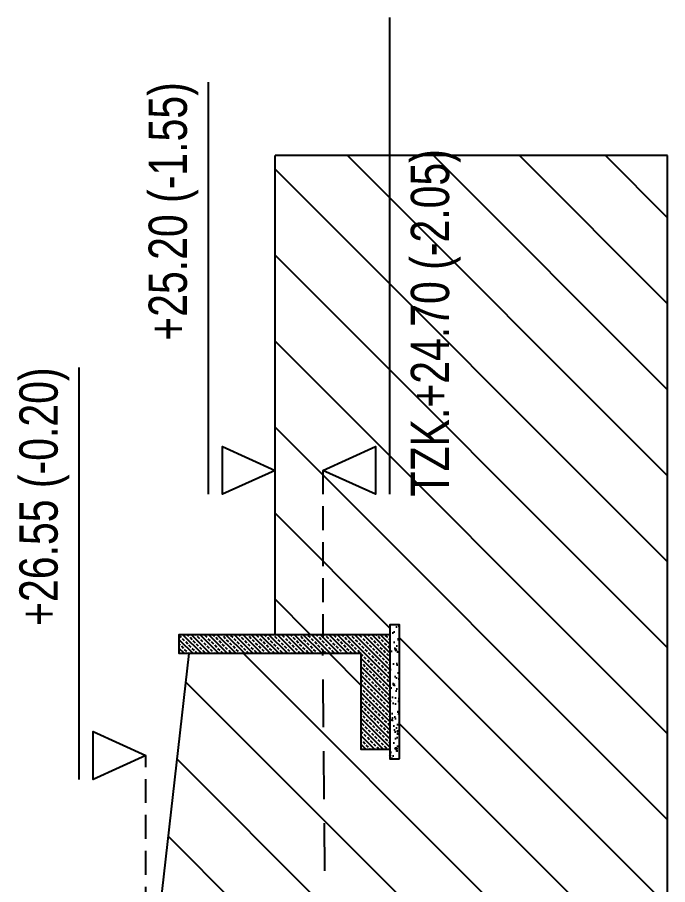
# Model space of a CAD drawing. Header units: centimetres. Extents: x 26569 to 160723, y -3143 to 14565.
# Drawn here: x 46176.9 to 46516.5, y 3397.8 to 3850.6 of the extents above; entities that cross this region are included whole.
import ezdxf

# ---------------------------------------------------------------- set-up
doc = ezdxf.new("R2010")
doc.units = ezdxf.units.CM
doc.header["$LTSCALE"] = 100
doc.linetypes.add('HIDDEN2', pattern=[0.1875, 0.125, -0.0625])
for name, color, linetype in [('A-ANNO-DIMS', 187, 'Continuous'), ('A-HATCH', 253, 'Continuous'), ('L-ERTH', 31, 'Continuous'), ('L-TOPO', 49, 'Continuous'), ('S-CONC', 5, 'Continuous'), ('S-HTCH', 8, 'Continuous')]:
    doc.layers.add(name, color=color, linetype=linetype)
doc.styles.add('Fields_100', font='act_simplex.shx', dxfattribs={"width": 0.8, "height": 20})

msp = doc.modelspace()

# ---------------------------------------------------------------- hatches: boundary and pattern name
at = {"layer": 'A-HATCH'}
h = msp.add_hatch(dxfattribs=at)
h.set_pattern_fill('LINE', color=256, scale=10, angle=135, style=0)
h.set_pattern_definition([(135, (45430.74, -21480.53), (-22.45064, -22.45064), [])])
h.paths.add_polyline_path([(46371.99, 307.4), (46371.99, 312.4), (46328.49, 312.42), (46328.49, 387.67), (46264.49, 387.67), (46264.49, 35.41), (46253.99, 35.41), (46253.99, -1366.79), (46278.99, -1366.79), (46278.99, -1326.79), (46293.99, -1326.79), (46293.99, -1376.79), (46243.99, -1376.79), (46243.99, -1875.59), (46516.53, -1875.59), (46516.53, 3778.38), (46311.49, 3778.38), (46311.49, 3528.38), (46371.49, 3528.38), (46371.49, 3533.38), (46376.49, 3533.38), (46376.49, 3463.38), (46371.49, 3463.38), (46371.49, 3468.38), (46356.49, 3468.38), (46356.49, 3518.38), (46266.49, 3518.38), (46248.99, 3365.4), (46253.99, 3365.4), (46253.99, 3288.15), (46328.49, 3288.15), (46328.49, 3363.4), (46330.99, 3363.4), (46371.99, 3363.4), (46371.99, 3368.4), (46376.99, 3368.4), (46376.99, 3157.9), (46371.49, 3157.9), (46371.49, 2418.4), (46376.99, 2418.4), (46376.99, 2207.9), (46371.49, 2207.9), (46371.49, 1468.4), (46376.99, 1468.4), (46376.99, 1257.9), (46371.49, 1257.9), (46371.49, 517.9), (46376.99, 517.9), (46376.99, 307.4)])
at = {"layer": 'S-HTCH'}
h = msp.add_hatch(dxfattribs=at)
h.set_pattern_fill('AR-CONC', color=256, scale=0.05, angle=90, style=0)
h.set_pattern_definition([(140, (46371.492, 312.8995), (0.796954, 9.109233), [0.9525, -10.4775]), (85, (46371.492, 312.9), (-9.552842, -1.76217), [0.762, -8.38203]), (190.45144, (46371.5585, 313.659), (-8.755888, 7.347062), [0.8095, -8.904512]), (136.1842, (46368.952, 312.9), (2.102116, 13.553952), [1.42875, -15.71625]), (186.63556, (46369.127, 314.029), (-12.371306, 11.870207), [1.21425, -13.35678]), (81.18415, (46368.952, 312.9), (-12.371306, 11.870207), [1.143, -12.572987]), (111, (46369.587, 314.1695), (5.11326, 7.58072), [0.9525, -10.4775]), (56, (46369.587, 314.17), (-9.209398, 3.090101), [0.762, -8.382]), (161.45145, (46370.013, 314.801), (-4.096138, 10.67082), [0.8095, -8.904497]), (127.5, (46371.492, 312.8995), (-4.227752, 0.15443), [0, -8.2804, 0, -8.509, 0, -8.41375]), (97.5, (46371.492, 312.8995), (-5.009029, 3.340983), [0, -4.8514, 0, -8.0899, 0, -3.20675]), (57.5, (46371.492, 310.0674), (0.2864372, 6.7795298), [0, -3.175, 0, -9.906, 0, -13.1445]), (47.5, (46371.492, 308.7974), (-1.271325, 7.406459), [0, -4.1275, 0, -6.5786, 0, -9.3345])])
h.paths.add_polyline_path([(46371.49, 3533.38), (46371.49, 3463.38), (46376.49, 3463.38), (46376.49, 3533.38)])
h = msp.add_hatch(dxfattribs=at)
h.set_pattern_fill('ANSI33', color=256, scale=0.5, angle=90, style=0)
h.set_pattern_definition([(135, (46371.492, 312.8995), (-2.245064, -2.245064), []), (135, (46371.492, 315.1446), (-2.245064, -2.245064), [1.5875, -0.79375])])
h.paths.add_polyline_path([(46261.49, 3528.38), (46261.49, 3518.38), (46356.49, 3518.38), (46356.49, 3468.38), (46371.49, 3468.38), (46371.49, 3528.38)])

# ---------------------------------------------------------------- linework, layer by layer
at = {"layer": 'A-ANNO-DIMS', "linetype": 'HIDDEN2'}
for p, q in [((46336.49, 3614.06), (46336.49, 3518.38)), ((46243.99, 3365.4), (46243.99, 3465.18))]:
    msp.add_line(p, q, dxfattribs=at)
at = {"layer": 'A-ANNO-DIMS'}
for points in [[(46371.49, 3601.56), (46371.49, 3850.58)], [(46276.49, 3816.71), (46276.49, 3601.56)], [(46208.99, 3667.82), (46208.99, 3452.68)]]:
    msp.add_lwpolyline(points, dxfattribs=at)
for points in [[(46311.49, 3614.06), (46283.99, 3601.56), (46283.99, 3626.56)], [(46336.49, 3614.06), (46363.99, 3626.56), (46363.99, 3601.56)], [(46243.99, 3465.18), (46216.49, 3452.68), (46216.49, 3477.68)]]:
    msp.add_lwpolyline(points, close=True, dxfattribs=at)
at = {"layer": 'L-ERTH'}
msp.add_line((46266.49, 3518.38), (46248.99, 3365.4), dxfattribs=at)
at = {"layer": 'L-TOPO', "color": 1, "linetype": 'HIDDEN2', "ltscale": 2}
msp.add_lwpolyline([(46243.99, -1376.79), (46336.49, -1120.28), (46351.49, 1829.98), (46336.49, 3518.38)], dxfattribs=at)
at = {"layer": 'S-CONC'}
msp.add_lwpolyline([(46311.49, 3528.38), (46311.49, 3778.38)], dxfattribs=at)
for points in [[(46376.49, 3463.38), (46376.49, 3533.38), (46371.49, 3533.38), (46371.49, 3463.38)], [(46356.49, 3518.38), (46261.49, 3518.38), (46261.49, 3528.38), (46371.49, 3528.38), (46371.49, 3468.38), (46356.49, 3468.38)]]:
    msp.add_lwpolyline(points, close=True, dxfattribs=at)
at = {"layer": 'S-HTCH'}
msp.add_lwpolyline([(46243.99, -1875.59), (46516.53, -1875.59), (46516.53, 3778.38), (46311.49, 3778.38)], dxfattribs=at)

# ---------------------------------------------------------------- texts
at = {"layer": 'A-ANNO-DIMS', "color": 50, "char_height": 20, "rotation": 90, "style": 'Fields_100'}
for s, width, insert, attachment_point in [('+25.20 (-1.55)', 226.336, (46271.49, 3816.71), 9), ('TZK.+24.70 (-2.05)', 458.0073, (46408.42, 3600.42), 7), ('+26.55 (-0.20)', 226.336, (46203.99, 3667.82), 9)]:
    msp.add_mtext_dynamic_manual_height_columns(s, width=width, gutter_width=100, heights=[0], dxfattribs=dict(at, insert=insert, attachment_point=attachment_point))

doc.saveas('drawing.dxf')
